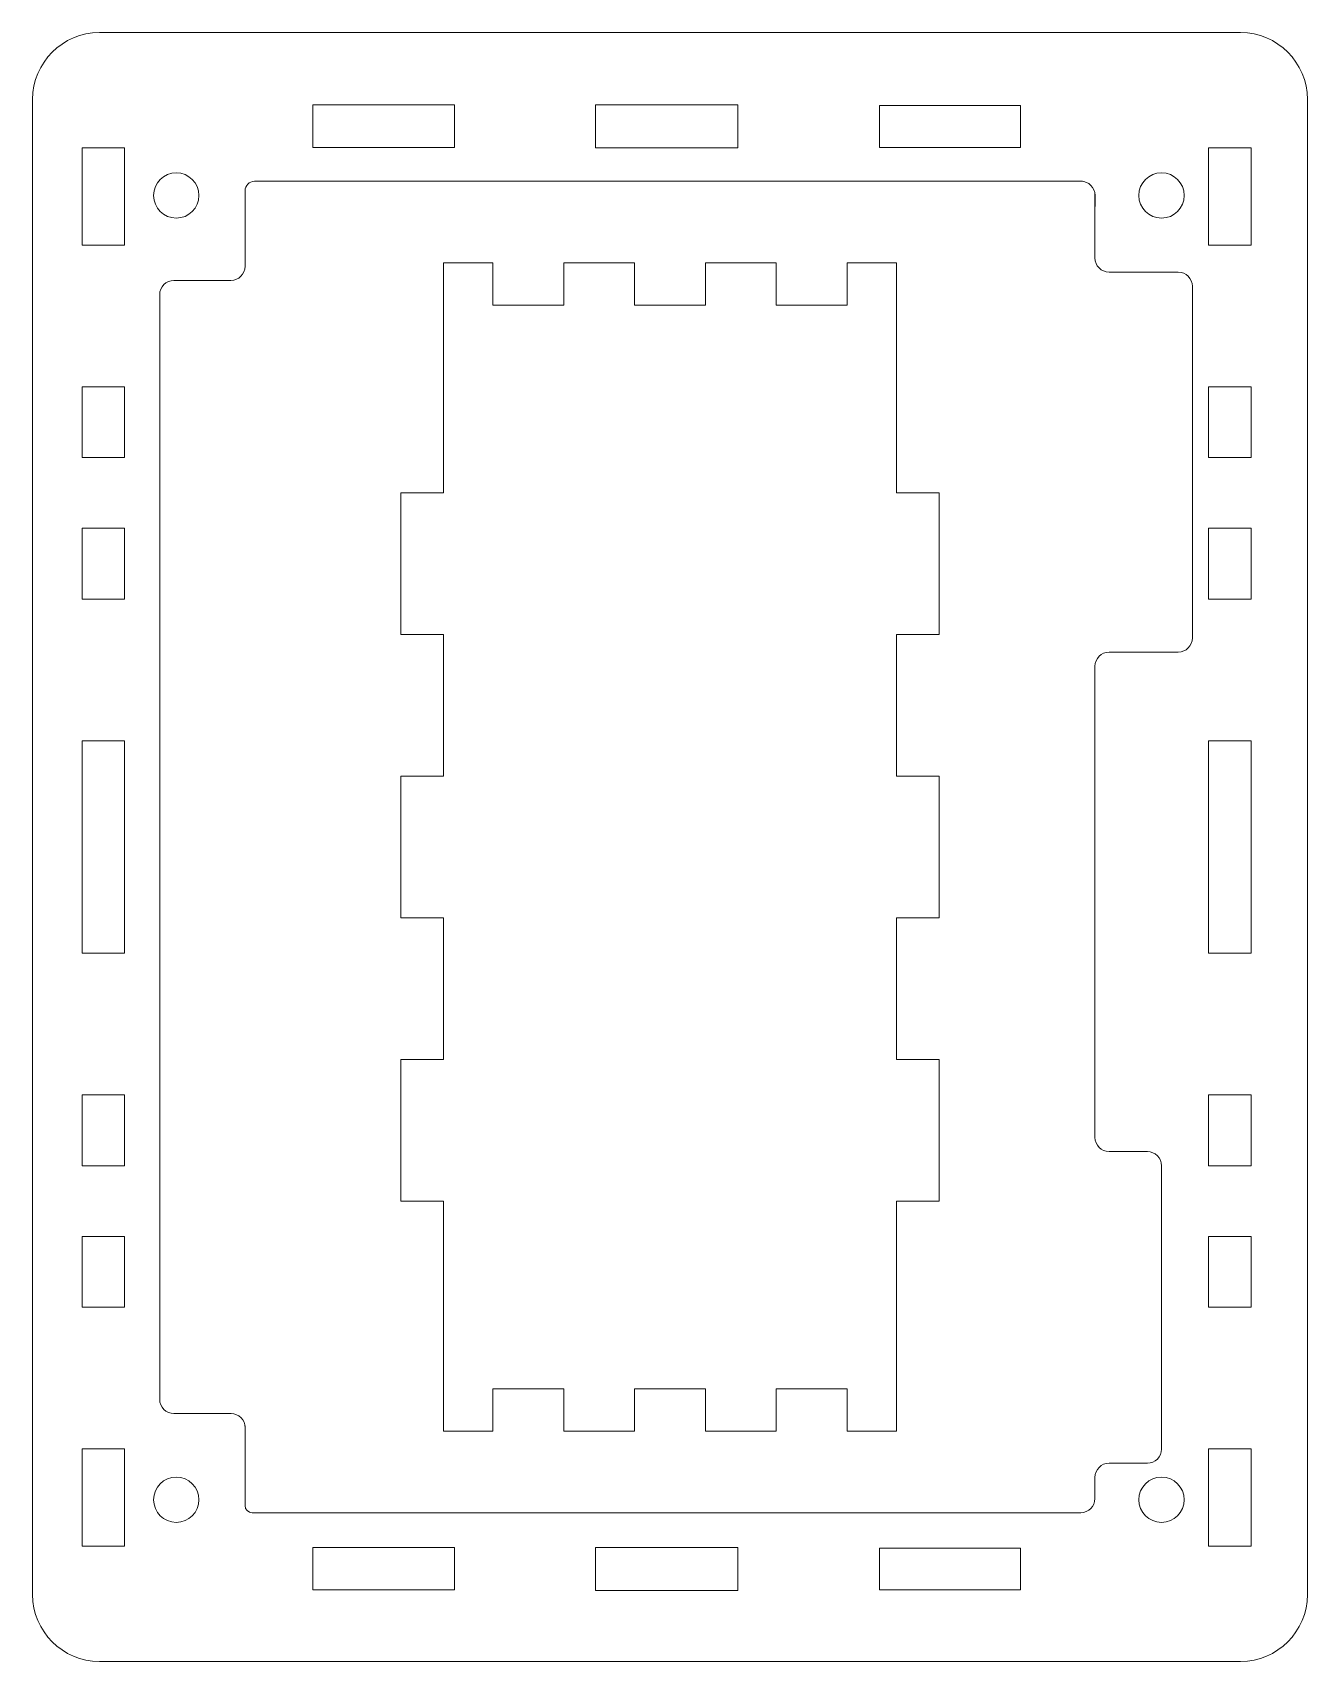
# Model space of a CAD drawing. Header units: centimetres. Extents: x -16.5 to 12.7, y -11 to 12.4.
# Drawn here: x -7.04 to 1.96, y -11.03 to 0.47 of the extents above; entities that cross this region are included whole.
import ezdxf

# ---------------------------------------------------------------- set-up
doc = ezdxf.new("R2010")
doc.units = ezdxf.units.CM
doc.header["$MEASUREMENT"] = 0
doc.layers.add('Layer 1', color=7, linetype='Continuous')

msp = doc.modelspace()

# ---------------------------------------------------------------- linework, layer by layer
at = {"layer": 'Layer 1', "color": 242, "lineweight": 20}
for points, knots in [([(-7.0398, -10.56072), (-7.0398, -10.56072), (-7.0398, -0.0035), (-7.0398, -0.0035), (-7.0398, -0.0035), (-7.0398, 0.25577), (-6.82769, 0.46789), (-6.56841, 0.46789), (-6.56841, 0.46789), (-6.56841, 0.46789), (1.4888, 0.46789), (1.4888, 0.46789), (1.4888, 0.46789), (1.74808, 0.46789), (1.9602, 0.25577), (1.9602, -0.0035), (1.9602, -0.0035), (1.9602, -0.0035), (1.9602, -10.56072), (1.9602, -10.56072), (1.9602, -10.56072), (1.9602, -10.81999), (1.74808, -11.03211), (1.4888, -11.03211), (1.4888, -11.03211), (1.4888, -11.03211), (-6.56841, -11.03211), (-6.56841, -11.03211), (-6.56841, -11.03211), (-6.82769, -11.03211), (-7.0398, -10.81999), (-7.0398, -10.56072)], [0, 0, 0, 0, 0.11111111, 0.11111111, 0.11111111, 0.11111111, 0.22222222, 0.22222222, 0.22222222, 0.22222222, 0.33333333, 0.33333333, 0.33333333, 0.33333333, 0.44444444, 0.44444444, 0.44444444, 0.44444444, 0.55555556, 0.55555556, 0.55555556, 0.55555556, 0.66666667, 0.66666667, 0.66666667, 0.66666667, 0.77777778, 0.77777778, 0.77777778, 0.77777778, 1, 1, 1, 1]), ([(-6.1852, -0.68211), (-6.1852, -0.59374), (-6.11356, -0.52211), (-6.0252, -0.52211), (-6.0252, -0.52211), (-5.93684, -0.52211), (-5.8652, -0.59374), (-5.8652, -0.68211), (-5.8652, -0.68211), (-5.8652, -0.77048), (-5.93684, -0.84211), (-6.0252, -0.84211), (-6.0252, -0.84211), (-6.11356, -0.84211), (-6.1852, -0.77048), (-6.1852, -0.68211)], [0, 0, 0, 0, 0.2, 0.2, 0.2, 0.2, 0.4, 0.4, 0.4, 0.4, 0.6, 0.6, 0.6, 0.6, 1, 1, 1, 1]), ([(0.7702, -0.68211), (0.7702, -0.59374), (0.84184, -0.52211), (0.9302, -0.52211), (0.9302, -0.52211), (1.01856, -0.52211), (1.0902, -0.59374), (1.0902, -0.68211), (1.0902, -0.68211), (1.0902, -0.77048), (1.01856, -0.84211), (0.9302, -0.84211), (0.9302, -0.84211), (0.84184, -0.84211), (0.7702, -0.77048), (0.7702, -0.68211)], [0, 0, 0, 0, 0.2, 0.2, 0.2, 0.2, 0.4, 0.4, 0.4, 0.4, 0.6, 0.6, 0.6, 0.6, 1, 1, 1, 1]), ([(-5.5398, -0.68925), (-5.5398, -0.68925), (-5.5398, -0.6486), (-5.5398, -0.6486), (-5.5398, -0.6486), (-5.5398, -0.61203), (-5.50988, -0.58211), (-5.4733, -0.58211)], [0, 0, 0, 0, 0.33333333, 0.33333333, 0.33333333, 0.33333333, 1, 1, 1, 1]), ([(0.13577, -0.58211), (0.13921, -0.58175), (0.14273, -0.58156), (0.14626, -0.58156), (0.14626, -0.58156), (0.14626, -0.58156), (0.36114, -0.58156), (0.36114, -0.58156), (0.36114, -0.58156), (0.41614, -0.58156), (0.46114, -0.62656), (0.46114, -0.68156), (0.46114, -0.68156), (0.46114, -0.68156), (0.46114, -0.75066), (0.46114, -0.75066), (0.46114, -0.75066), (0.46114, -0.7553), (0.46081, -0.75987), (0.4602, -0.76435)], [0, 0, 0, 0, 0.16666667, 0.16666667, 0.16666667, 0.16666667, 0.33333333, 0.33333333, 0.33333333, 0.33333333, 0.5, 0.5, 0.5, 0.5, 0.66666667, 0.66666667, 0.66666667, 0.66666667, 1, 1, 1, 1]), ([(-5.5398, -1.11301), (-5.5398, -1.11301), (-5.5398, -1.18211), (-5.5398, -1.18211), (-5.5398, -1.18211), (-5.5398, -1.23711), (-5.5848, -1.28211), (-5.6398, -1.28211), (-5.6398, -1.28211), (-5.6398, -1.28211), (-5.85468, -1.28211), (-5.85468, -1.28211)], [0, 0, 0, 0, 0.25, 0.25, 0.25, 0.25, 0.5, 0.5, 0.5, 0.5, 1, 1, 1, 1]), ([(0.77464, -1.22316), (0.77464, -1.22316), (0.55976, -1.22316), (0.55976, -1.22316), (0.55976, -1.22316), (0.50476, -1.22316), (0.45976, -1.17816), (0.45976, -1.12316), (0.45976, -1.12316), (0.45976, -1.12316), (0.45976, -1.05406), (0.45976, -1.05406), (0.45976, -1.05406), (0.45976, -1.0509), (0.45991, -1.04776), (0.4602, -1.04468)], [0, 0, 0, 0, 0.2, 0.2, 0.2, 0.2, 0.4, 0.4, 0.4, 0.4, 0.6, 0.6, 0.6, 0.6, 1, 1, 1, 1]), ([(0.55998, -1.22324), (0.55998, -1.22324), (1.04781, -1.22324), (1.04781, -1.22324), (1.04781, -1.22324), (1.10281, -1.22324), (1.14781, -1.26824), (1.14781, -1.32324), (1.14781, -1.32324), (1.14781, -1.32324), (1.14781, -3.80612), (1.14781, -3.80612), (1.14781, -3.80612), (1.14781, -3.86112), (1.10281, -3.90612), (1.04781, -3.90612), (1.04781, -3.90612), (1.04781, -3.90612), (0.5602, -3.90612), (0.5602, -3.90612)], [0, 0, 0, 0, 0.16666667, 0.16666667, 0.16666667, 0.16666667, 0.33333333, 0.33333333, 0.33333333, 0.33333333, 0.5, 0.5, 0.5, 0.5, 0.66666667, 0.66666667, 0.66666667, 0.66666667, 1, 1, 1, 1]), ([(-5.6398, -1.28215), (-5.6407, -1.28213), (-5.6416, -1.28211), (-5.6425, -1.28211), (-5.6425, -1.28211), (-5.6425, -1.28211), (-6.0425, -1.28211), (-6.0425, -1.28211), (-6.0425, -1.28211), (-6.0975, -1.28211), (-6.1425, -1.32712), (-6.1425, -1.38211), (-6.1425, -1.38211), (-6.1425, -1.38211), (-6.1425, -9.18212), (-6.1425, -9.18212), (-6.1425, -9.18212), (-6.1425, -9.23711), (-6.0975, -9.28212), (-6.0425, -9.28212), (-6.0425, -9.28212), (-6.0425, -9.28212), (-5.6425, -9.28212), (-5.6425, -9.28212)], [0, 0, 0, 0, 0.14285714, 0.14285714, 0.14285714, 0.14285714, 0.28571429, 0.28571429, 0.28571429, 0.28571429, 0.42857143, 0.42857143, 0.42857143, 0.42857143, 0.57142857, 0.57142857, 0.57142857, 0.57142857, 0.71428571, 0.71428571, 0.71428571, 0.71428571, 1, 1, 1, 1]), ([(0.4602, -4.07522), (0.4602, -4.07522), (0.4602, -4.00612), (0.4602, -4.00612), (0.4602, -4.00612), (0.4602, -3.95112), (0.5052, -3.90612), (0.5602, -3.90612), (0.5602, -3.90612), (0.5602, -3.90612), (0.77508, -3.90612), (0.77508, -3.90612)], [0, 0, 0, 0, 0.25, 0.25, 0.25, 0.25, 0.5, 0.5, 0.5, 0.5, 1, 1, 1, 1]), ([(0.77508, -7.43243), (0.77508, -7.43243), (0.5602, -7.43243), (0.5602, -7.43243), (0.5602, -7.43243), (0.5052, -7.43243), (0.4602, -7.38743), (0.4602, -7.33243), (0.4602, -7.33243), (0.4602, -7.33243), (0.4602, -7.26333), (0.4602, -7.26333)], [0, 0, 0, 0, 0.25, 0.25, 0.25, 0.25, 0.5, 0.5, 0.5, 0.5, 1, 1, 1, 1]), ([(0.5602, -7.43243), (0.5602, -7.43243), (0.8302, -7.43243), (0.8302, -7.43243), (0.8302, -7.43243), (0.8852, -7.43243), (0.9302, -7.47743), (0.9302, -7.53243), (0.9302, -7.53243), (0.9302, -7.53243), (0.9302, -9.53243), (0.9302, -9.53243), (0.9302, -9.53243), (0.9302, -9.58743), (0.8852, -9.63243), (0.8302, -9.63243), (0.8302, -9.63243), (0.8302, -9.63243), (0.5602, -9.63243), (0.5602, -9.63243)], [0, 0, 0, 0, 0.16666667, 0.16666667, 0.16666667, 0.16666667, 0.33333333, 0.33333333, 0.33333333, 0.33333333, 0.5, 0.5, 0.5, 0.5, 0.66666667, 0.66666667, 0.66666667, 0.66666667, 1, 1, 1, 1]), ([(-5.85385, -9.28212), (-5.85385, -9.28212), (-5.63897, -9.28212), (-5.63897, -9.28212), (-5.63897, -9.28212), (-5.58397, -9.28212), (-5.53897, -9.32712), (-5.53897, -9.38212), (-5.53897, -9.38212), (-5.53897, -9.38212), (-5.53897, -9.45122), (-5.53897, -9.45122), (-5.53897, -9.45122), (-5.53897, -9.45558), (-5.53926, -9.45987), (-5.5398, -9.46409)], [0, 0, 0, 0, 0.2, 0.2, 0.2, 0.2, 0.4, 0.4, 0.4, 0.4, 0.6, 0.6, 0.6, 0.6, 1, 1, 1, 1]), ([(0.4602, -9.80153), (0.4602, -9.80153), (0.4602, -9.73243), (0.4602, -9.73243), (0.4602, -9.73243), (0.4602, -9.67743), (0.5052, -9.63243), (0.5602, -9.63243), (0.5602, -9.63243), (0.5602, -9.63243), (0.77508, -9.63243), (0.77508, -9.63243)], [0, 0, 0, 0, 0.25, 0.25, 0.25, 0.25, 0.5, 0.5, 0.5, 0.5, 1, 1, 1, 1]), ([(-6.1852, -9.89071), (-6.1852, -9.80234), (-6.11356, -9.73071), (-6.0252, -9.73071), (-6.0252, -9.73071), (-5.93684, -9.73071), (-5.8652, -9.80234), (-5.8652, -9.89071), (-5.8652, -9.89071), (-5.8652, -9.97908), (-5.93684, -10.05071), (-6.0252, -10.05071), (-6.0252, -10.05071), (-6.11356, -10.05071), (-6.1852, -9.97908), (-6.1852, -9.89071)], [0, 0, 0, 0, 0.2, 0.2, 0.2, 0.2, 0.4, 0.4, 0.4, 0.4, 0.6, 0.6, 0.6, 0.6, 1, 1, 1, 1]), ([(0.7702, -9.89071), (0.7702, -9.80234), (0.84184, -9.73071), (0.9302, -9.73071), (0.9302, -9.73071), (1.01856, -9.73071), (1.0902, -9.80234), (1.0902, -9.89071), (1.0902, -9.89071), (1.0902, -9.97908), (1.01856, -10.05071), (0.9302, -10.05071), (0.9302, -10.05071), (0.84184, -10.05071), (0.7702, -9.97908), (0.7702, -9.89071)], [0, 0, 0, 0, 0.2, 0.2, 0.2, 0.2, 0.4, 0.4, 0.4, 0.4, 0.6, 0.6, 0.6, 0.6, 1, 1, 1, 1]), ([(0.46014, -9.81301), (0.46014, -9.81301), (0.46014, -9.88211), (0.46014, -9.88211), (0.46014, -9.88211), (0.46014, -9.93711), (0.41514, -9.98211), (0.36014, -9.98211), (0.36014, -9.98211), (0.36014, -9.98211), (0.14526, -9.98211), (0.14526, -9.98211)], [0, 0, 0, 0, 0.25, 0.25, 0.25, 0.25, 0.5, 0.5, 0.5, 0.5, 1, 1, 1, 1]), ([(-5.47264, -9.98211), (-5.47264, -9.98211), (-5.4898, -9.98211), (-5.4898, -9.98211), (-5.4898, -9.98211), (-5.5173, -9.98211), (-5.5398, -9.95961), (-5.5398, -9.93211)], [0, 0, 0, 0, 0.33333333, 0.33333333, 0.33333333, 0.33333333, 1, 1, 1, 1])]:
    msp.add_open_spline(points, degree=3, knots=knots, dxfattribs=at)
at = {"layer": 'Layer 1', "color": 242, "lineweight": 9}
for points, knots in [([(-5.06101, -0.34271), (-5.06101, -0.34271), (-5.06101, -0.04271), (-5.06101, -0.04271), (-5.06101, -0.04271), (-5.06101, -0.04271), (-4.06101, -0.04271), (-4.06101, -0.04271), (-4.06101, -0.04271), (-4.06101, -0.04271), (-4.06101, -0.34271), (-4.06101, -0.34271), (-4.06101, -0.34271), (-4.06101, -0.34271), (-5.06101, -0.34271), (-5.06101, -0.34271)], [0, 0, 0, 0, 0.2, 0.2, 0.2, 0.2, 0.4, 0.4, 0.4, 0.4, 0.6, 0.6, 0.6, 0.6, 1, 1, 1, 1]), ([(-3.06478, -0.34648), (-3.06478, -0.34648), (-3.06478, -0.04271), (-3.06478, -0.04271), (-3.06478, -0.04271), (-3.06478, -0.04271), (-2.06101, -0.04271), (-2.06101, -0.04271), (-2.06101, -0.04271), (-2.06101, -0.04271), (-2.06101, -0.34648), (-2.06101, -0.34648), (-2.06101, -0.34648), (-2.06101, -0.34648), (-3.06478, -0.34648), (-3.06478, -0.34648)], [0, 0, 0, 0, 0.2, 0.2, 0.2, 0.2, 0.4, 0.4, 0.4, 0.4, 0.6, 0.6, 0.6, 0.6, 1, 1, 1, 1]), ([(-1.06101, -0.34271), (-1.06101, -0.34271), (-1.06101, -0.04648), (-1.06101, -0.04648), (-1.06101, -0.04648), (-1.06101, -0.04648), (-0.06478, -0.04648), (-0.06478, -0.04648), (-0.06478, -0.04648), (-0.06478, -0.04648), (-0.06478, -0.34271), (-0.06478, -0.34271), (-0.06478, -0.34271), (-0.06478, -0.34271), (-1.06101, -0.34271), (-1.06101, -0.34271)], [0, 0, 0, 0, 0.2, 0.2, 0.2, 0.2, 0.4, 0.4, 0.4, 0.4, 0.6, 0.6, 0.6, 0.6, 1, 1, 1, 1]), ([(-6.68979, -1.03211), (-6.68979, -1.03211), (-6.68979, -0.34646), (-6.68979, -0.34646), (-6.68979, -0.34646), (-6.68979, -0.34646), (-6.38981, -0.34646), (-6.38981, -0.34646), (-6.38981, -0.34646), (-6.38981, -0.34646), (-6.38981, -1.03211), (-6.38981, -1.03211), (-6.38981, -1.03211), (-6.38981, -1.03211), (-6.68979, -1.03211), (-6.68979, -1.03211)], [0, 0, 0, 0, 0.2, 0.2, 0.2, 0.2, 0.4, 0.4, 0.4, 0.4, 0.6, 0.6, 0.6, 0.6, 1, 1, 1, 1]), ([(1.26211, -1.03211), (1.26211, -1.03211), (1.26211, -0.34646), (1.26211, -0.34646), (1.26211, -0.34646), (1.26211, -0.34646), (1.56209, -0.34646), (1.56209, -0.34646), (1.56209, -0.34646), (1.56209, -0.34646), (1.56209, -1.03211), (1.56209, -1.03211), (1.56209, -1.03211), (1.56209, -1.03211), (1.26211, -1.03211), (1.26211, -1.03211)], [0, 0, 0, 0, 0.2, 0.2, 0.2, 0.2, 0.4, 0.4, 0.4, 0.4, 0.6, 0.6, 0.6, 0.6, 1, 1, 1, 1]), ([(-4.1398, -2.78211), (-4.1398, -2.78211), (-4.1398, -1.15711), (-4.1398, -1.15711), (-4.1398, -1.15711), (-4.1398, -1.15711), (-3.7898, -1.15711), (-3.7898, -1.15711)], [0, 0, 0, 0, 0.33333333, 0.33333333, 0.33333333, 0.33333333, 1, 1, 1, 1]), ([(-1.28982, -1.15711), (-1.28982, -1.15711), (-0.9398, -1.15711), (-0.9398, -1.15711), (-0.9398, -1.15711), (-0.9398, -1.15711), (-0.9398, -2.78211), (-0.9398, -2.78211)], [0, 0, 0, 0, 0.33333333, 0.33333333, 0.33333333, 0.33333333, 1, 1, 1, 1]), ([(-6.68979, -2.53211), (-6.68979, -2.53211), (-6.68979, -2.03211), (-6.68979, -2.03211), (-6.68979, -2.03211), (-6.68979, -2.03211), (-6.38979, -2.03211), (-6.38979, -2.03211), (-6.38979, -2.03211), (-6.38979, -2.03211), (-6.38979, -2.53211), (-6.38979, -2.53211), (-6.38979, -2.53211), (-6.38979, -2.53211), (-6.68979, -2.53211), (-6.68979, -2.53211)], [0, 0, 0, 0, 0.2, 0.2, 0.2, 0.2, 0.4, 0.4, 0.4, 0.4, 0.6, 0.6, 0.6, 0.6, 1, 1, 1, 1]), ([(1.26211, -2.53211), (1.26211, -2.53211), (1.26211, -2.03211), (1.26211, -2.03211), (1.26211, -2.03211), (1.26211, -2.03211), (1.56211, -2.03211), (1.56211, -2.03211), (1.56211, -2.03211), (1.56211, -2.03211), (1.56211, -2.53211), (1.56211, -2.53211), (1.56211, -2.53211), (1.56211, -2.53211), (1.26211, -2.53211), (1.26211, -2.53211)], [0, 0, 0, 0, 0.2, 0.2, 0.2, 0.2, 0.4, 0.4, 0.4, 0.4, 0.6, 0.6, 0.6, 0.6, 1, 1, 1, 1]), ([(-6.68979, -3.53211), (-6.68979, -3.53211), (-6.68979, -3.03211), (-6.68979, -3.03211), (-6.68979, -3.03211), (-6.68979, -3.03211), (-6.38979, -3.03211), (-6.38979, -3.03211), (-6.38979, -3.03211), (-6.38979, -3.03211), (-6.38979, -3.53211), (-6.38979, -3.53211), (-6.38979, -3.53211), (-6.38979, -3.53211), (-6.68979, -3.53211), (-6.68979, -3.53211)], [0, 0, 0, 0, 0.2, 0.2, 0.2, 0.2, 0.4, 0.4, 0.4, 0.4, 0.6, 0.6, 0.6, 0.6, 1, 1, 1, 1]), ([(1.26211, -3.53211), (1.26211, -3.53211), (1.26211, -3.03211), (1.26211, -3.03211), (1.26211, -3.03211), (1.26211, -3.03211), (1.56211, -3.03211), (1.56211, -3.03211), (1.56211, -3.03211), (1.56211, -3.03211), (1.56211, -3.53211), (1.56211, -3.53211), (1.56211, -3.53211), (1.56211, -3.53211), (1.26211, -3.53211), (1.26211, -3.53211)], [0, 0, 0, 0, 0.2, 0.2, 0.2, 0.2, 0.4, 0.4, 0.4, 0.4, 0.6, 0.6, 0.6, 0.6, 1, 1, 1, 1]), ([(-6.68979, -6.03211), (-6.68979, -6.03211), (-6.68979, -4.53211), (-6.68979, -4.53211), (-6.68979, -4.53211), (-6.68979, -4.53211), (-6.38979, -4.53211), (-6.38979, -4.53211), (-6.38979, -4.53211), (-6.38979, -4.53211), (-6.38979, -6.03211), (-6.38979, -6.03211), (-6.38979, -6.03211), (-6.38979, -6.03211), (-6.68979, -6.03211), (-6.68979, -6.03211)], [0, 0, 0, 0, 0.2, 0.2, 0.2, 0.2, 0.4, 0.4, 0.4, 0.4, 0.6, 0.6, 0.6, 0.6, 1, 1, 1, 1]), ([(1.26211, -6.03211), (1.26211, -6.03211), (1.26211, -4.53211), (1.26211, -4.53211), (1.26211, -4.53211), (1.26211, -4.53211), (1.56211, -4.53211), (1.56211, -4.53211), (1.56211, -4.53211), (1.56211, -4.53211), (1.56211, -6.03211), (1.56211, -6.03211), (1.56211, -6.03211), (1.56211, -6.03211), (1.26211, -6.03211), (1.26211, -6.03211)], [0, 0, 0, 0, 0.2, 0.2, 0.2, 0.2, 0.4, 0.4, 0.4, 0.4, 0.6, 0.6, 0.6, 0.6, 1, 1, 1, 1]), ([(-6.68979, -7.53211), (-6.68979, -7.53211), (-6.68979, -7.03211), (-6.68979, -7.03211), (-6.68979, -7.03211), (-6.68979, -7.03211), (-6.38979, -7.03211), (-6.38979, -7.03211), (-6.38979, -7.03211), (-6.38979, -7.03211), (-6.38979, -7.53211), (-6.38979, -7.53211), (-6.38979, -7.53211), (-6.38979, -7.53211), (-6.68979, -7.53211), (-6.68979, -7.53211)], [0, 0, 0, 0, 0.2, 0.2, 0.2, 0.2, 0.4, 0.4, 0.4, 0.4, 0.6, 0.6, 0.6, 0.6, 1, 1, 1, 1]), ([(1.26211, -7.53211), (1.26211, -7.53211), (1.26211, -7.03211), (1.26211, -7.03211), (1.26211, -7.03211), (1.26211, -7.03211), (1.56211, -7.03211), (1.56211, -7.03211), (1.56211, -7.03211), (1.56211, -7.03211), (1.56211, -7.53211), (1.56211, -7.53211), (1.56211, -7.53211), (1.56211, -7.53211), (1.26211, -7.53211), (1.26211, -7.53211)], [0, 0, 0, 0, 0.2, 0.2, 0.2, 0.2, 0.4, 0.4, 0.4, 0.4, 0.6, 0.6, 0.6, 0.6, 1, 1, 1, 1]), ([(-3.7898, -9.40711), (-3.7898, -9.40711), (-4.1398, -9.40711), (-4.1398, -9.40711), (-4.1398, -9.40711), (-4.1398, -9.40711), (-4.1398, -7.78211), (-4.1398, -7.78211)], [0, 0, 0, 0, 0.33333333, 0.33333333, 0.33333333, 0.33333333, 1, 1, 1, 1]), ([(-0.9398, -7.78211), (-0.9398, -7.78211), (-0.9398, -9.40711), (-0.9398, -9.40711), (-0.9398, -9.40711), (-0.9398, -9.40711), (-1.2898, -9.40711), (-1.2898, -9.40711)], [0, 0, 0, 0, 0.33333333, 0.33333333, 0.33333333, 0.33333333, 1, 1, 1, 1]), ([(-6.68979, -8.53211), (-6.68979, -8.53211), (-6.68979, -8.03211), (-6.68979, -8.03211), (-6.68979, -8.03211), (-6.68979, -8.03211), (-6.38979, -8.03211), (-6.38979, -8.03211), (-6.38979, -8.03211), (-6.38979, -8.03211), (-6.38979, -8.53211), (-6.38979, -8.53211), (-6.38979, -8.53211), (-6.38979, -8.53211), (-6.68979, -8.53211), (-6.68979, -8.53211)], [0, 0, 0, 0, 0.2, 0.2, 0.2, 0.2, 0.4, 0.4, 0.4, 0.4, 0.6, 0.6, 0.6, 0.6, 1, 1, 1, 1]), ([(1.26211, -8.53211), (1.26211, -8.53211), (1.26211, -8.03211), (1.26211, -8.03211), (1.26211, -8.03211), (1.26211, -8.03211), (1.56211, -8.03211), (1.56211, -8.03211), (1.56211, -8.03211), (1.56211, -8.03211), (1.56211, -8.53211), (1.56211, -8.53211), (1.56211, -8.53211), (1.56211, -8.53211), (1.26211, -8.53211), (1.26211, -8.53211)], [0, 0, 0, 0, 0.2, 0.2, 0.2, 0.2, 0.4, 0.4, 0.4, 0.4, 0.6, 0.6, 0.6, 0.6, 1, 1, 1, 1]), ([(-6.68981, -10.21776), (-6.68981, -10.21776), (-6.68981, -9.53211), (-6.68981, -9.53211), (-6.68981, -9.53211), (-6.68981, -9.53211), (-6.38979, -9.53211), (-6.38979, -9.53211), (-6.38979, -9.53211), (-6.38979, -9.53211), (-6.38979, -10.21776), (-6.38979, -10.21776), (-6.38979, -10.21776), (-6.38979, -10.21776), (-6.68981, -10.21776), (-6.68981, -10.21776)], [0, 0, 0, 0, 0.2, 0.2, 0.2, 0.2, 0.4, 0.4, 0.4, 0.4, 0.6, 0.6, 0.6, 0.6, 1, 1, 1, 1]), ([(1.26209, -10.21776), (1.26209, -10.21776), (1.26209, -9.53211), (1.26209, -9.53211), (1.26209, -9.53211), (1.26209, -9.53211), (1.56211, -9.53211), (1.56211, -9.53211), (1.56211, -9.53211), (1.56211, -9.53211), (1.56211, -10.21776), (1.56211, -10.21776), (1.56211, -10.21776), (1.56211, -10.21776), (1.26209, -10.21776), (1.26209, -10.21776)], [0, 0, 0, 0, 0.2, 0.2, 0.2, 0.2, 0.4, 0.4, 0.4, 0.4, 0.6, 0.6, 0.6, 0.6, 1, 1, 1, 1]), ([(-5.06101, -10.52771), (-5.06101, -10.52771), (-5.06101, -10.22771), (-5.06101, -10.22771), (-5.06101, -10.22771), (-5.06101, -10.22771), (-4.06101, -10.22771), (-4.06101, -10.22771), (-4.06101, -10.22771), (-4.06101, -10.22771), (-4.06101, -10.52771), (-4.06101, -10.52771), (-4.06101, -10.52771), (-4.06101, -10.52771), (-5.06101, -10.52771), (-5.06101, -10.52771)], [0, 0, 0, 0, 0.2, 0.2, 0.2, 0.2, 0.4, 0.4, 0.4, 0.4, 0.6, 0.6, 0.6, 0.6, 1, 1, 1, 1]), ([(-3.06478, -10.53148), (-3.06478, -10.53148), (-3.06478, -10.22771), (-3.06478, -10.22771), (-3.06478, -10.22771), (-3.06478, -10.22771), (-2.06101, -10.22771), (-2.06101, -10.22771), (-2.06101, -10.22771), (-2.06101, -10.22771), (-2.06101, -10.53148), (-2.06101, -10.53148), (-2.06101, -10.53148), (-2.06101, -10.53148), (-3.06478, -10.53148), (-3.06478, -10.53148)], [0, 0, 0, 0, 0.2, 0.2, 0.2, 0.2, 0.4, 0.4, 0.4, 0.4, 0.6, 0.6, 0.6, 0.6, 1, 1, 1, 1]), ([(-1.06101, -10.52771), (-1.06101, -10.52771), (-1.06101, -10.23148), (-1.06101, -10.23148), (-1.06101, -10.23148), (-1.06101, -10.23148), (-0.06478, -10.23148), (-0.06478, -10.23148), (-0.06478, -10.23148), (-0.06478, -10.23148), (-0.06478, -10.52771), (-0.06478, -10.52771), (-0.06478, -10.52771), (-0.06478, -10.52771), (-1.06101, -10.52771), (-1.06101, -10.52771)], [0, 0, 0, 0, 0.2, 0.2, 0.2, 0.2, 0.4, 0.4, 0.4, 0.4, 0.6, 0.6, 0.6, 0.6, 1, 1, 1, 1])]:
    msp.add_open_spline(points, degree=3, knots=knots, dxfattribs=at)
at = {"layer": 'Layer 1', "color": 242, "lineweight": 20}
for points in [[(-5.5398, -1.18211), (-5.5398, -1.18211), (-5.5398, -0.6486), (-5.5398, -0.6486)], [(-5.47331, -0.58211), (-5.47331, -0.58211), (0.37163, -0.58211), (0.37163, -0.58211)], [(0.4602, -0.66787), (0.4602, -0.66787), (0.4602, -1.1311), (0.4602, -1.1311)], [(0.4602, -4.00612), (0.4602, -4.00612), (0.4602, -7.33243), (0.4602, -7.33243)], [(-5.5398, -9.93211), (-5.5398, -9.93211), (-5.5398, -9.36925), (-5.5398, -9.36925)], [(0.4602, -9.73243), (0.4602, -9.73243), (0.4602, -9.88211), (0.4602, -9.88211)], [(0.36014, -9.98211), (0.36014, -9.98211), (-5.4898, -9.98211), (-5.4898, -9.98211)]]:
    msp.add_open_spline(points, degree=3, dxfattribs=at)
at = {"layer": 'Layer 1', "color": 242, "lineweight": 9}
for points in [[(-3.7898, -1.45711), (-3.7898, -1.45711), (-3.7898, -1.15711), (-3.7898, -1.15711)], [(-3.2898, -1.15711), (-3.2898, -1.15711), (-2.7898, -1.15711), (-2.7898, -1.15711)], [(-3.2898, -1.45711), (-3.2898, -1.45711), (-3.2898, -1.15711), (-3.2898, -1.15711)], [(-2.7898, -1.45711), (-2.7898, -1.45711), (-2.7898, -1.15711), (-2.7898, -1.15711)], [(-2.2898, -1.15711), (-2.2898, -1.15711), (-1.7898, -1.15711), (-1.7898, -1.15711)], [(-2.2898, -1.45711), (-2.2898, -1.45711), (-2.2898, -1.15711), (-2.2898, -1.15711)], [(-1.7898, -1.45711), (-1.7898, -1.45711), (-1.7898, -1.15711), (-1.7898, -1.15711)], [(-1.28982, -1.45711), (-1.28982, -1.45711), (-1.28982, -1.15711), (-1.28982, -1.15711)], [(-3.7898, -1.45711), (-3.7898, -1.45711), (-3.2898, -1.45711), (-3.2898, -1.45711)], [(-2.7898, -1.45711), (-2.7898, -1.45711), (-2.2898, -1.45711), (-2.2898, -1.45711)], [(-1.7898, -1.45711), (-1.7898, -1.45711), (-1.28982, -1.45711), (-1.28982, -1.45711)], [(-4.4398, -3.78211), (-4.4398, -3.78211), (-4.4398, -2.78211), (-4.4398, -2.78211)], [(-4.4398, -2.78211), (-4.4398, -2.78211), (-4.1398, -2.78211), (-4.1398, -2.78211)], [(-0.9398, -2.78211), (-0.9398, -2.78211), (-0.6398, -2.78211), (-0.6398, -2.78211)], [(-0.6398, -2.78211), (-0.6398, -2.78211), (-0.6398, -3.78211), (-0.6398, -3.78211)], [(-4.4398, -3.78211), (-4.4398, -3.78211), (-4.1398, -3.78211), (-4.1398, -3.78211)], [(-4.1398, -4.78211), (-4.1398, -4.78211), (-4.1398, -3.78211), (-4.1398, -3.78211)], [(-0.9398, -3.78211), (-0.9398, -3.78211), (-0.9398, -4.78211), (-0.9398, -4.78211)], [(-0.9398, -3.78211), (-0.9398, -3.78211), (-0.6398, -3.78211), (-0.6398, -3.78211)], [(-4.4398, -5.78211), (-4.4398, -5.78211), (-4.4398, -4.78211), (-4.4398, -4.78211)], [(-4.4398, -4.78211), (-4.4398, -4.78211), (-4.1398, -4.78211), (-4.1398, -4.78211)], [(-0.9398, -4.78211), (-0.9398, -4.78211), (-0.6398, -4.78211), (-0.6398, -4.78211)], [(-0.6398, -4.78211), (-0.6398, -4.78211), (-0.6398, -5.78212), (-0.6398, -5.78212)], [(-4.4398, -5.78211), (-4.4398, -5.78211), (-4.1398, -5.78211), (-4.1398, -5.78211)], [(-4.1398, -6.78211), (-4.1398, -6.78211), (-4.1398, -5.78211), (-4.1398, -5.78211)], [(-0.9398, -5.78212), (-0.9398, -5.78212), (-0.9398, -6.78211), (-0.9398, -6.78211)], [(-0.9398, -5.78212), (-0.9398, -5.78212), (-0.6398, -5.78212), (-0.6398, -5.78212)], [(-4.4398, -7.78211), (-4.4398, -7.78211), (-4.4398, -6.78211), (-4.4398, -6.78211)], [(-4.4398, -6.78211), (-4.4398, -6.78211), (-4.1398, -6.78211), (-4.1398, -6.78211)], [(-0.9398, -6.78211), (-0.9398, -6.78211), (-0.6398, -6.78211), (-0.6398, -6.78211)], [(-0.6398, -6.78211), (-0.6398, -6.78211), (-0.6398, -7.78211), (-0.6398, -7.78211)], [(-4.4398, -7.78211), (-4.4398, -7.78211), (-4.1398, -7.78211), (-4.1398, -7.78211)], [(-0.9398, -7.78211), (-0.9398, -7.78211), (-0.6398, -7.78211), (-0.6398, -7.78211)], [(-3.2898, -9.10711), (-3.2898, -9.10711), (-3.7898, -9.10711), (-3.7898, -9.10711)], [(-3.7898, -9.10711), (-3.7898, -9.10711), (-3.7898, -9.40711), (-3.7898, -9.40711)], [(-3.2898, -9.10711), (-3.2898, -9.10711), (-3.2898, -9.40711), (-3.2898, -9.40711)], [(-2.2898, -9.10711), (-2.2898, -9.10711), (-2.7898, -9.10711), (-2.7898, -9.10711)], [(-2.7898, -9.10711), (-2.7898, -9.10711), (-2.7898, -9.40711), (-2.7898, -9.40711)], [(-2.2898, -9.10711), (-2.2898, -9.10711), (-2.2898, -9.40711), (-2.2898, -9.40711)], [(-1.2898, -9.10711), (-1.2898, -9.10711), (-1.7898, -9.10711), (-1.7898, -9.10711)], [(-1.7898, -9.10711), (-1.7898, -9.10711), (-1.7898, -9.40711), (-1.7898, -9.40711)], [(-1.7898, -9.10711), (-1.7898, -9.10711), (-1.7898, -9.40711), (-1.7898, -9.40711)], [(-1.2898, -9.10711), (-1.2898, -9.10711), (-1.2898, -9.40711), (-1.2898, -9.40711)], [(-2.7898, -9.40711), (-2.7898, -9.40711), (-3.2898, -9.40711), (-3.2898, -9.40711)], [(-1.7898, -9.40711), (-1.7898, -9.40711), (-2.2898, -9.40711), (-2.2898, -9.40711)]]:
    msp.add_open_spline(points, degree=3, dxfattribs=at)

doc.saveas('drawing.dxf')
